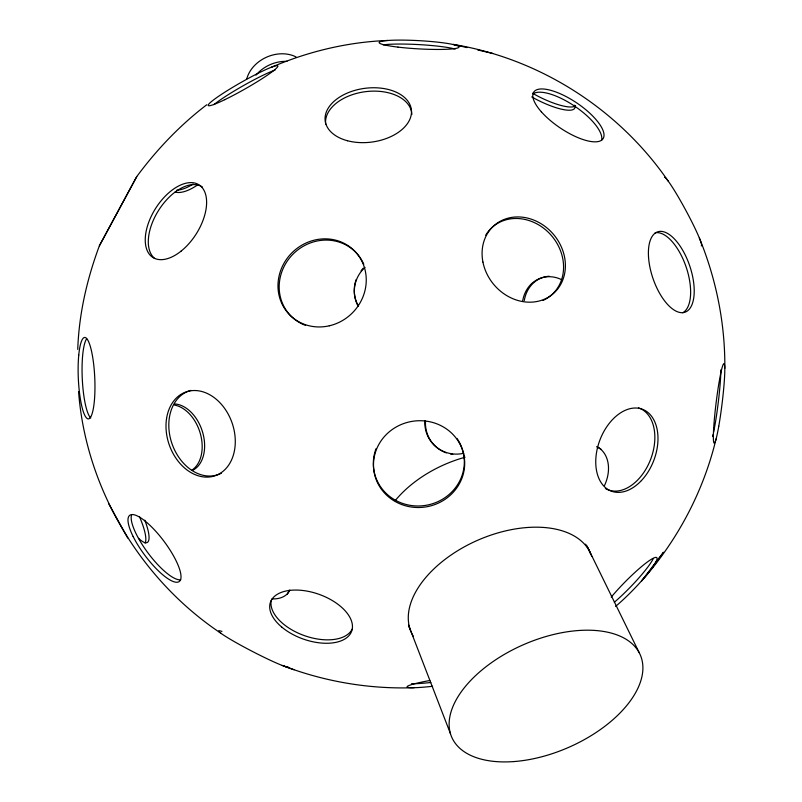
<?xml version="1.0" encoding="UTF-8"?>
<svg xmlns="http://www.w3.org/2000/svg" width="802" height="802" viewBox="0 0 802 802"><rect width="100%" height="100%" fill="white"/><g stroke="black" fill="none" stroke-linecap="round" stroke-linejoin="round"><path stroke-width="1.2" d="M77.754 349.381C78.957 313.943 87.027 278.956 99.378 245.793L136.751 176.6C156.681 149.623 180.069 125.102 206.776 104.741M99.378 245.793L136.751 176.6M716.066 438.945C703.444 491.596 677.369 540.658 641.45 581.109L663.505 552.247L651.705 568.438A40.451 5.674 -45.6 0 1 615.585 606.412M271.216 67.338C308.098 51.488 347.707 41.975 387.867 40.461M414.123 687.715C369.832 689.269 325.301 681.8 283.868 666.051M668.236 181.162C618.743 109.142 539.636 58.546 453.3 44.411L467.095 47.619M477.681 49.955L492.939 53.493M282.254 665.459L293.993 669.73M220.841 633.199C140.33 579.415 85.904 488.228 78.556 391.516M108.831 503.987L127.719 538.012M587.014 546.082L639.174 652.627M699.344 237.983C716.276 279.236 725.249 323.757 724.818 368.399M408.619 625.349L450.473 733.71M246.775 78.887A32.06 25.634 -23.6 0 1 296.058 56.942M256.008 75.127A32.21 25.664 -23.6 0 1 286.976 61.363M395.095 500.729A94.415 58.436 -23.6 0 1 465.08 457.24M358.494 306.174A33.032 32.13 -10.5 0 1 356.198 279.537M361.09 270.765A33.032 32.13 -10.5 0 1 363.306 268.219M358.083 306.063A33.093 32.18 -10.5 0 1 365.01 267.387M193.112 184.079A36.461 16.14 -45.5 0 1 176.711 190.194M197.904 184.711A36.481 16.09 -45.5 0 1 175.087 192.059M575.585 105.844A37.674 9.804 27.2 0 1 532.568 93.253M574.663 105.182A37.684 9.734 27.2 0 1 531.736 96.912M524.287 300.519A33.774 29.183 70.3 0 1 549.24 276.229M522.643 301.071A33.824 29.213 70.3 0 1 561.49 279.597M664.457 177.392A38.907 3.148 61.6 0 1 664.858 177.453M665.459 177.884A38.907 3.148 61.6 0 1 688.136 214.695A38.907 3.148 61.6 0 1 701.269 245.883M597.139 447.135A34.586 25.875 -57.8 0 1 600.969 449.19M596.798 446.584A34.626 25.864 -57.8 0 1 604.397 485.751M452.789 454.413A33.113 32.04 -44.6 0 1 450.614 454.052M446.343 452.879A33.113 32.04 -44.6 0 1 425.501 421.19M463.787 453.27A33.163 32.09 -44.6 0 1 424.859 420.589M289.011 590.302A35.458 21.724 34.2 0 1 287.146 594.372M289.863 590.092A35.499 21.704 34.2 0 1 271.928 598.914M174.475 405.06A34.977 23.789 71.5 0 1 200.48 434.133A34.977 23.789 71.5 0 1 192.019 470.052M174.485 403.927A35.007 23.769 71.5 0 1 202.946 433.411A35.007 23.769 71.5 0 1 192.32 470.483M139.448 516.638A37.814 9.424 61.9 0 1 145.052 543.154M144.811 520.197A37.824 9.353 61.9 0 1 138.626 538.353M90.766 417.982A40.701 8.291 87.4 0 1 82.325 379.767A40.701 8.291 87.4 0 1 86.646 338.795M154.746 258.485A42.967 24.01 -57.6 0 1 159.728 208.62A42.967 24.01 -57.6 0 1 202.535 187.147M213.863 104.651A39.95 3.89 -29.6 0 1 243.838 85.383A39.95 3.89 -29.6 0 1 275.046 70.105M383.226 44.892A40.01 4.19 3.2 0 1 419.647 44.641A40.01 4.19 3.2 0 1 455.115 49.082M325.712 124.38A43.388 27.108 -7.5 0 1 366.324 91.568A43.388 27.108 -7.5 0 1 411.857 114.516M533.15 93.824A41.704 15.058 34 0 1 575.245 106.566A41.704 15.058 34 0 1 601.51 140.51M720.878 369.842A39.96 3.088 -83 0 1 713.62 432.067M713.108 434.413A39.96 3.088 -83 0 1 712.607 436.549M611.234 597.099A40.451 5.674 -45.6 0 1 648.397 561.25A40.451 5.674 -45.6 0 1 651.735 568.397M653.229 558.673A40.421 5.754 -45.6 0 1 614.332 602.272M432.579 686.301A40.08 3.328 -8.2 0 1 407.135 686.933A40.08 3.328 -8.2 0 1 429.812 680.507M430.834 682.502A40.06 3.408 -8.2 0 1 411.446 683.765M288.018 666.803A39.047 2.697 27.4 0 1 245.492 647.795A39.047 2.697 27.4 0 1 221.964 631.415M180.711 579.776A41.303 11.93 53.2 0 1 148.681 553.861A41.303 11.93 53.2 0 1 131.568 514.934M352.158 629.229A43.037 23.739 19.6 0 1 304.108 635.525A43.037 23.739 19.6 0 1 271.327 600.177M221.392 473.17A44.27 33.253 70.8 0 1 172.34 444.679A44.27 33.253 70.8 0 1 191.026 390.384M305.612 325.422A45.433 42.526 -44.2 0 1 292.269 254.886A45.433 42.526 -44.2 0 1 363.797 264.289M457.07 438.534A45.574 43.238 -10.2 0 1 423.927 505.621A45.574 43.238 -10.2 0 1 376.048 448.669M485.681 235.227A45.002 38.927 49.6 0 1 551.064 235.136A45.002 38.927 49.6 0 1 543.064 300.409M638.422 407.827A43.729 28.812 -69.1 0 1 650.061 460.799A43.729 28.812 -69.1 0 1 605.35 488.508M655.184 232.791A42.396 19.459 71.2 0 1 686.001 266.615A42.396 19.459 71.2 0 1 682.753 312.76M413.381 636.357A97.964 57.604 -23.6 0 1 476.448 540.799A97.964 57.604 -23.6 0 1 591.766 556.387M410.474 630.051A97.814 57.644 -23.6 0 1 408.509 625.049M585.55 544.157A97.814 57.644 -23.6 0 1 590.172 553.109M513.611 761.589A102.856 56.1 -23.6 0 0 641.289 657.57A102.856 56.1 -23.6 0 0 483.135 669.008A102.856 56.1 -23.6 0 0 513.611 761.589M78.756 355.096A40.732 8.22 87.4 0 0 87.629 418.744A40.732 8.22 87.4 0 0 93.212 360.689A40.732 8.22 87.4 0 0 78.756 355.096M181.132 251.096A43.027 23.99 -57.6 0 0 199.528 185.172A43.027 23.99 -57.6 0 0 147.137 227.156A43.027 23.99 -57.6 0 0 181.132 251.096M224.771 99.679A39.97 3.809 -29.6 0 0 277.843 66.325A39.97 3.809 -29.6 0 0 226.515 91.117A39.97 3.809 -29.6 0 0 224.771 99.679M398.013 47.117A40.03 4.12 3.2 0 0 458.985 47.158A40.03 4.12 3.2 0 0 400.108 40.1A40.03 4.12 3.2 0 0 398.013 47.117M347.537 140.761A43.458 27.098 -7.5 0 0 411.486 111.127A43.458 27.098 -7.5 0 0 345.792 93.734A43.458 27.098 -7.5 0 0 347.537 140.761M541.36 111.819A41.754 14.997 34 0 0 602.021 139.859A41.754 14.997 34 0 0 561.901 94.496A41.754 14.997 34 0 0 541.36 111.819M718.762 426.233A39.98 3.007 -83 0 0 724.216 363.887A39.98 3.007 -83 0 0 714.281 420.128A39.98 3.007 -83 0 0 718.762 426.233M133.112 536.458A41.343 11.86 53.2 0 0 178.776 581.811A41.343 11.86 53.2 0 0 151.608 526.934A41.343 11.86 53.2 0 0 133.112 536.458M281.723 627.054A43.107 23.709 19.6 0 0 351.015 632.678A43.107 23.709 19.6 0 0 300.489 590.252A43.107 23.709 19.6 0 0 281.723 627.054M166.575 418.443A44.361 33.283 70.8 0 0 212.189 476.558A44.361 33.283 70.8 0 0 223.167 406.454A44.361 33.283 70.8 0 0 166.575 418.443M329.301 325.802A45.534 42.616 -44.2 0 0 356.228 252.75A45.534 42.616 -44.2 0 0 280.8 270.154A45.534 42.616 -44.2 0 0 329.301 325.802M401.581 504.498A45.684 43.328 -10.2 0 0 464.318 457.711A45.684 43.328 -10.2 0 0 391.376 430.143A45.684 43.328 -10.2 0 0 401.581 504.498M482.934 262.084A45.092 38.977 49.6 0 0 551.395 295.156A45.092 38.977 49.6 0 0 536.889 221.442A45.092 38.977 49.6 0 0 482.934 262.084M641.389 480.619A43.799 28.812 -69.1 0 0 643.415 409.662A43.799 28.812 -69.1 0 0 595.766 460.308A43.799 28.812 -69.1 0 0 641.389 480.619M648.487 256.409A42.446 19.418 71.2 0 0 684.527 312.349A42.446 19.418 71.2 0 0 680.898 247.297A42.446 19.418 71.2 0 0 648.487 256.409"/></g></svg>
